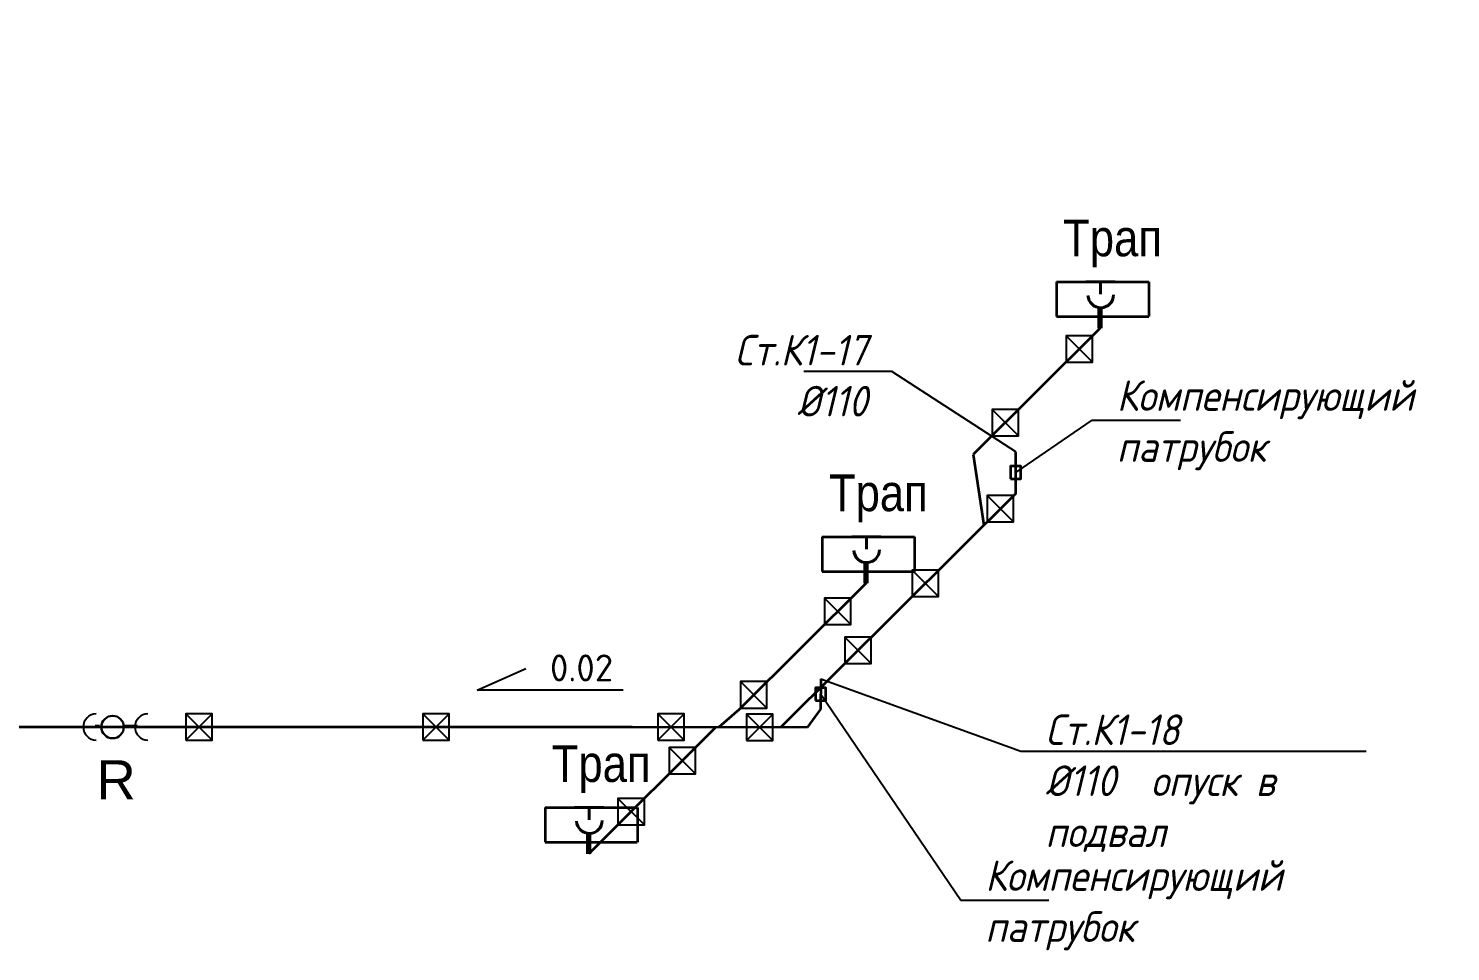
# Model space of a CAD drawing. Header units: millimetres. Extents: x -10178924 to 11692288, y -947381 to 58396.
# Drawn here: x -102690 to -91077, y 24274 to 31817 of the extents above; entities that cross this region are included whole.
import ezdxf
from ezdxf import colors
from ezdxf.entities.mleader import LeaderData, LeaderLine
from ezdxf.math import Vec2, Vec3

# ---------------------------------------------------------------- set-up
doc = ezdxf.new("R2010")
doc.units = ezdxf.units.MM
for name, color, linetype in [('!!!!!площадь', 210, 'Continuous'), ('_надписи канализация', 7, 'Continuous'), ('PDF _PDF _ЗАЛИВКА', 7, 'Continuous'), ('ВК_Выноски', 7, 'Continuous'), ('Текст', 7, 'Continuous')]:
    doc.layers.add(name, color=color, linetype=linetype)
for name, color, linetype, lineweight in [('PDF _Текст', 7, 'Continuous', 5), ('ВК_ К1', 24, 'Continuous', 35), ('К1ку', 244, 'Continuous', 35)]:
    doc.layers.add(name, color=color, linetype=linetype, lineweight=lineweight)
doc.styles.add('GOST 2.304', font='isocpeur.ttf')
doc.styles.add('ISOCPEUR', font='isocpeui.ttf', dxfattribs={"width": 0.9})
doc.styles.add('PDF ArialMT', font='arial.ttf')
doc.styles.add('STANDART2', font='arial.ttf')

# ---------------------------------------------------------------- blocks, each defined once
blk = doc.blocks.new('_None')

msp = doc.modelspace()

# ---------------------------------------------------------------- linework, layer by layer
at = {"color": 3, "lineweight": 40}
for p, q in [((-93916.1, 29745.3), (-94054.3, 29745.3)), ((-94054.3, 29745.3), (-93816.3, 29745.3)), ((-93934.6, 29645.6), (-93934.6, 29745.3)), ((-95828.5, 27662.6, -2956.2), (-95966.7, 27662.6, -2956.2)), ((-95966.7, 27662.6, -2956.2), (-95728.7, 27662.6, -2956.2)), ((-95847, 27562.8, -2956.2), (-95847, 27662.6, -2956.2)), ((-98092.4, 25450, -2956.2), (-98230.6, 25450, -2956.2)), ((-98230.6, 25450, -2956.2), (-97992.5, 25450, -2956.2)), ((-98110.9, 25350.3, -2956.2), (-98110.9, 25450, -2956.2))]:
    msp.add_line(p, q, dxfattribs=at)
at = {"color": 3, "lineweight": 70, "ltscale": 14.285714}
for p, q in [((-93937.2, 29368.5), (-93937.2, 29534.6)), ((-95849.7, 27285.7, -2956.2), (-95849.7, 27451.9, -2956.2)), ((-98113.5, 25073.2, -2956.2), (-98113.5, 25239.3, -2956.2))]:
    msp.add_line(p, q, dxfattribs=at)
for p, q in [((-94215.8, 29306.2), (-94000.2, 29090.7)), ((-94000.2, 29306.2), (-94215.8, 29090.7)), ((-94821.1, 28703.5), (-94605.4, 28488)), ((-94605.4, 28703.5), (-94821.1, 28488)), ((-94861.1, 28000.8, -2956.2), (-94645.5, 27785.3, -2956.2)), ((-94645.5, 28000.8, -2956.2), (-94861.1, 27785.3, -2956.2)), ((-95472.8, 27391.6, -2956.2), (-95257.2, 27176.1, -2956.2)), ((-95257.2, 27391.6, -2956.2), (-95472.8, 27176.1, -2956.2)), ((-96189, 27162.9, -2956.2), (-95973.3, 26947.4, -2956.2)), ((-95973.3, 27162.9, -2956.2), (-96189, 26947.4, -2956.2)), ((-96023.3, 26843.4, -2956.2), (-95807.7, 26627.9, -2956.2)), ((-95807.7, 26843.4, -2956.2), (-96023.3, 26627.9, -2956.2)), ((-99025.2, 26411.2), (-98628.2, 26586.5)), ((-96875, 26479.7, -2956.2), (-96659.4, 26264.2, -2956.2)), ((-96659.4, 26479.7, -2956.2), (-96875, 26264.2, -2956.2)), ((-97834.2, 26411.2), (-99025.2, 26411.2)), ((-101406.2, 26216.6, -2956.2), (-101190.6, 26001.1, -2956.2)), ((-101190.6, 26216.6, -2956.2), (-101406.2, 26001.1, -2956.2)), ((-99469, 26216.6, -2956.2), (-99253.3, 26001.1, -2956.2)), ((-99253.3, 26216.6, -2956.2), (-99469, 26001.1, -2956.2)), ((-97550.6, 26216, -2956.2), (-97335, 26000.5, -2956.2)), ((-97335, 26216, -2956.2), (-97550.6, 26000.5, -2956.2)), ((-96827.2, 26214.6, -2956.2), (-96611.6, 25999.1, -2956.2)), ((-96611.6, 26214.6, -2956.2), (-96827.2, 25999.1, -2956.2)), ((-97457.5, 25941.6, -2956.2), (-97241.9, 25726.1, -2956.2)), ((-97241.9, 25941.6, -2956.2), (-97457.5, 25726.1, -2956.2)), ((-97876.1, 25524.8, -2956.2), (-97660.4, 25309.3, -2956.2)), ((-97660.4, 25524.8, -2956.2), (-97876.1, 25309.3, -2956.2))]:
    msp.add_line(p, q)
for points in [[(-94215.8, 29090.7), (-94000.2, 29090.7), (-94000.2, 29306.2), (-94215.8, 29306.2)], [(-94821.1, 28488), (-94605.4, 28488), (-94605.4, 28703.5), (-94821.1, 28703.5)]]:
    msp.add_lwpolyline(points, close=True)
at = {"elevation": -2956.2}
for points in [[(-94861.1, 27785.3), (-94645.5, 27785.3), (-94645.5, 28000.8), (-94861.1, 28000.8)], [(-95472.8, 27176.1), (-95257.2, 27176.1), (-95257.2, 27391.6), (-95472.8, 27391.6)], [(-96189, 26947.4), (-95973.3, 26947.4), (-95973.3, 27162.9), (-96189, 27162.9)], [(-96023.3, 26627.9), (-95807.7, 26627.9), (-95807.7, 26843.4), (-96023.3, 26843.4)], [(-96875, 26264.2), (-96659.4, 26264.2), (-96659.4, 26479.7), (-96875, 26479.7)], [(-101406.2, 26001.1), (-101190.6, 26001.1), (-101190.6, 26216.6), (-101406.2, 26216.6)], [(-99469, 26001.1), (-99253.3, 26001.1), (-99253.3, 26216.6), (-99469, 26216.6)], [(-97550.6, 26000.5), (-97335, 26000.5), (-97335, 26216), (-97550.6, 26216)], [(-96827.2, 25999.1), (-96611.6, 25999.1), (-96611.6, 26214.6), (-96827.2, 26214.6)], [(-97457.5, 25726.1), (-97241.9, 25726.1), (-97241.9, 25941.6), (-97457.5, 25941.6)], [(-97876.1, 25309.3), (-97660.4, 25309.3), (-97660.4, 25524.8), (-97876.1, 25524.8)]]:
    msp.add_lwpolyline(points, close=True, dxfattribs=at)
at = {"color": 3, "lineweight": 40}
for centre in [(-93933.2, 29639.4), (-95845.6, 27556.6, -2956.2), (-98109.5, 25344, -2956.2)]:
    msp.add_arc(centre, 104.5, 182.57828, 359.91751, dxfattribs=at)
at = {"layer": 'PDF _PDF _ЗАЛИВКА', "lineweight": 50, "elevation": -2956.2}
for points in [[(-102144.2, 26113), (-102111.3, 26113)], [(-101919.2, 26113), (-101798.5, 26113)]]:
    msp.add_lwpolyline(points, dxfattribs=at)
at = {"layer": 'PDF _PDF _ЗАЛИВКА', "lineweight": 30}
msp.add_circle((-102002.9, 26108.9, -2956.2), 91.9, dxfattribs=at)
at = {"layer": 'PDF _PDF _ЗАЛИВКА', "lineweight": 25}
for centre in [(-102134.6, 26108.9, -2956.2), (-101712.1, 26108.9, -2956.2)]:
    msp.add_arc(centre, 108.4, 91.34022, 268.67745, dxfattribs=at)
at = {"layer": 'ВК_ К1'}
for p, q in [((-93937.2, 29368.5), (-94975, 28335.1)), ((-94628.1, 28017.8, -2956.2), (-94628.1, 28357.4, -2956.2)), ((-94975, 28335.1), (-94888.4, 27758.5, -2956.2)), ((-94628.1, 28017.8, -2956.2), (-96547.2, 26106.5, -2956.2)), ((-95849.7, 27285.7, -2956.2), (-96887.4, 26252.3, -2956.2)), ((-96218.9, 26503.1, -2956.2), (-96220.8, 26254.1, -2956.2)), ((-96887.4, 26252.3, -2956.2), (-97053.1, 26107.5, -2956.2)), ((-96220.8, 26254.1, -2956.2), (-96329.8, 26106.1, -2956.2)), ((-97075.8, 26106.6, -2956.2), (-98113.5, 25073.2, -2956.2))]:
    msp.add_line(p, q, dxfattribs=at)
at = {"layer": 'ВК_ К1', "ltscale": 100}
for p, q in [((-97758.9, 26108.9, -2956.2), (-114366.1, 26108.9, -2956.2)), ((-96329.8, 26106.1, -2956.2), (-97758.9, 26108.9, -2956.2))]:
    msp.add_line(p, q, dxfattribs=at)
at = {"layer": 'К1ку', "color": 7, "lineweight": 35, "ltscale": 33.333333}
for p, q in [((-94294.8, 29745.3), (-94294.8, 29463.6)), ((-94294.8, 29745.3), (-93541.7, 29745.3)), ((-93540.9, 29745.3), (-93540.9, 29463.6)), ((-94294.8, 29463.6), (-93541.7, 29463.6)), ((-96207.2, 27662.6, -2956.2), (-96207.2, 27380.9, -2956.2)), ((-96207.2, 27662.6, -2956.2), (-95454.2, 27662.6, -2956.2)), ((-95453.3, 27662.6, -2956.2), (-95453.3, 27380.9, -2956.2)), ((-96207.2, 27380.9, -2956.2), (-95454.2, 27380.9, -2956.2)), ((-98471.1, 25450, -2956.2), (-98471.1, 25168.3, -2956.2)), ((-98471.1, 25450, -2956.2), (-97718, 25450, -2956.2)), ((-97717.2, 25450, -2956.2), (-97717.2, 25168.3, -2956.2)), ((-98471.1, 25168.3, -2956.2), (-97718, 25168.3, -2956.2))]:
    msp.add_line(p, q, dxfattribs=at)
at = {"layer": 'К1ку', "ltscale": 0.1, "elevation": -2956.2}
for points in [[(-94670.5, 28135.9), (-94585.6, 28135.9), (-94585.6, 28239.3), (-94670.5, 28239.3)], [(-96262.3, 26326.9), (-96177.4, 26326.9), (-96177.4, 26430.3), (-96262.3, 26430.3)]]:
    msp.add_lwpolyline(points, close=True, dxfattribs=at)

# ---------------------------------------------------------------- texts
at = {"layer": '!!!!!площадь', "color": 0, "insert": (-98431.7, 26701.9, -2956.2), "char_height": 220, "attachment_point": 1, "style": 'GOST 2.304'}
msp.add_mtext('0.02', dxfattribs=at)
at = {"layer": 'PDF _Текст', "insert": (-102135.7, 25678.2), "char_height": 318.9, "attachment_point": 4, "style": 'PDF ArialMT'}
msp.add_mtext('R', dxfattribs=at)
at = {"layer": 'Текст', "color": 0, "style": 'STANDART2', "width": 0.85}
for p in [(-94240.3, 29955.5), (-96152.8, 27872.7, -2956.2), (-98416.6, 25660.2, -2956.2)]:
    msp.add_text('Трап', height=300, dxfattribs=at).set_placement(p)

# ---------------------------------------------------------------- leaders
at = {"layer": '_надписи канализация', "lineweight": -2}
ml = msp.add_multileader_mtext('Standard', dxfattribs=at)
ml.set_content('\\A1;Приямок{\\Fisocp3|c204; }800{\\fArial|b0|i0|c204|p34;х}800х800(h)\\P{\\fArial|b0|i0|c204|p34;с\\Fisocp3|c204; }насосом дренажным {\\A0;\\H0.91667x;ГНОМ 10-10Г\\A1;\\H1.09091x; \\PN=1,1 кВт \\P (1 раб)\\Fisocp3|c204; \\fISOCPEUR|b0|i0|c204|p34;(закрыть рифленым железом)}', color=256, style='ISOCPEUR')
ml.set_leader_properties(lineweight=13)
ml.set_arrow_properties(name='NONE')
ml.build(insert=Vec2(0, 0))
ml.multileader.update_dxf_attribs({"text_left_attachment_type": 6, "text_right_attachment_type": 6, "dogleg_length": 100, "arrow_head_size": 300, "scale": 100})
ctx = ml.context
ctx.base_point, ctx.scale, ctx.char_height, ctx.arrow_head_size, ctx.landing_gap_size, ctx.plane_origin = Vec3(-127561.8, 31466.1), 100, 250, 300, 0.09, Vec3(-127782.1, 30503.1)
ctx.left_attachment, ctx.right_attachment, ctx.text_align_type = 6, 6, 1
notes = []
notes.append((ctx, [(1, (1, 1, 0), (-122106.9, 31466.1), (-1, 0), 100, [(1, [(-120792.9, 28742.4)], 0, [])])]))
ctx.mtext.insert, ctx.mtext.width, ctx.mtext.alignment, ctx.mtext.flow_direction = Vec3(-125132, 31791.1), 5926.326, 2, 5
ml = msp.add_multileader_mtext('Standard', dxfattribs=at)
ml.set_content('\\A1;Гаситель напора', color=256, style='ISOCPEUR')
ml.set_leader_properties(lineweight=13)
ml.set_arrow_properties(name='NONE')
ml.build(insert=Vec2(0, 0))
ml.multileader.update_dxf_attribs({"text_left_attachment_type": 6, "text_right_attachment_type": 6, "dogleg_length": 100, "arrow_head_size": 300, "scale": 100})
ctx = ml.context
ctx.base_point, ctx.scale, ctx.char_height, ctx.arrow_head_size, ctx.landing_gap_size, ctx.plane_origin = Vec3(-117155.7, 31041.9), 100, 250, 300, 0.09, Vec3(-120246.9, 30078.8)
ctx.left_attachment, ctx.right_attachment, ctx.text_align_type = 6, 6, 1
notes.append((ctx, [(1, (1, 1, 0), (-114571.8, 31041.9), (-1, 0), 100, [(1, [(-113257.8, 28457.5)], 0, [])])]))
ctx.mtext.insert, ctx.mtext.width, ctx.mtext.alignment, ctx.mtext.flow_direction = Vec3(-115996.9, 31366.9), 5926.326, 2, 5
at = {"layer": 'ВК_Выноски'}
ml = msp.add_multileader_mtext('Standard', dxfattribs=at)
ml.set_content('{\\W0.9;Ст.К1-17\\P%%C110 }', color=7, style='ISOCPEUR')
ml.set_leader_properties(color=7, linetype='ByLayer', lineweight=-1)
ml.set_arrow_properties(name='NONE')
ml.build(insert=Vec2(0, 0))
ml.multileader.update_dxf_attribs({"text_left_attachment_type": 6, "text_right_attachment_type": 6, "dogleg_length": 0.36, "arrow_head_size": 300})
ctx = ml.context
ctx.base_point, ctx.char_height, ctx.arrow_head_size, ctx.landing_gap_size, ctx.plane_origin = Vec3(-97164.4, 29013.2, -2956.2), 250, 300, 100, Vec3(-93931.2, -1579.6, -2956.2)
ctx.left_attachment, ctx.right_attachment, ctx.text_align_type = 6, 6, 2
notes.append((ctx, [(1, (1, 1, 0), (-95638.3, 29013.2, -2956.2), (-1, 0), 100.4, [(0, [(-94628.1, 28357.4, -2956.2)], 0, [])])]))
ctx.mtext.insert, ctx.mtext.width, ctx.mtext.alignment, ctx.mtext.flow_direction = Vec3(-95838.7, 29313.2, -2956.2), 513.532, 3, 5
ml = msp.add_multileader_mtext('Standard', dxfattribs=at)
ml.set_content('{\\W0.9;Компенсирующий патрубок}', color=7, style='ISOCPEUR')
ml.set_leader_properties(color=7, linetype='ByLayer', lineweight=-1)
ml.set_arrow_properties(name='NONE')
ml.build(insert=Vec2(0, 0))
ml.multileader.update_dxf_attribs({"text_left_attachment_type": 6, "text_right_attachment_type": 6, "dogleg_length": 0.36, "arrow_head_size": 300})
ctx = ml.context
ctx.base_point, ctx.char_height, ctx.arrow_head_size, ctx.landing_gap_size, ctx.plane_origin = Vec3(-93902, 28617.3, -2956.2), 250, 300, 100, Vec3(-86120.8, 2194.8, -2956.2)
ctx.left_attachment, ctx.right_attachment = 6, 6
notes.append((ctx, [(0, (1, 1, 0), (-94002.4, 28617.3, -2956.2), (1, 0), 100.4, [(0, [(-94628.1, 28187.6, -2956.2)], 0, [])])]))
ctx.mtext.insert, ctx.mtext.width, ctx.mtext.flow_direction = Vec3(-93802, 28942.3, -2956.2), 513.532, 5
ml = msp.add_multileader_mtext('Standard', dxfattribs=at)
ml.set_content('{\\W0.9;Ст.К1-18\\P%%C110  опуск в подвал}', color=7, style='ISOCPEUR')
ml.set_leader_properties(color=7, linetype='ByLayer', lineweight=-1)
ml.set_arrow_properties(name='NONE')
ml.build(insert=Vec2(0, 0))
ml.multileader.update_dxf_attribs({"text_left_attachment_type": 6, "text_right_attachment_type": 6, "dogleg_length": 0.36, "arrow_head_size": 300})
ctx = ml.context
ctx.base_point, ctx.char_height, ctx.arrow_head_size, ctx.landing_gap_size, ctx.plane_origin = Vec3(-94484.6, 25911.6, -2956.2), 250, 300, 100, Vec3(-83944, 476.2, -2956.2)
ctx.left_attachment, ctx.right_attachment = 6, 6
notes.append((ctx, [(0, (1, 1, 0), (-94585, 25911.6, -2956.2), (1, 0), 100.4, [(0, [(-96218.9, 26503.1, -2956.2)], 0, [])])]))
ctx.mtext.insert, ctx.mtext.width, ctx.mtext.flow_direction = Vec3(-94384.6, 26211.6, -2956.2), 2592.798, 5
ml = msp.add_multileader_mtext('Standard', dxfattribs=at)
ml.set_content('{\\W0.9;Компенсирующий патрубок}', color=7, style='ISOCPEUR')
ml.set_leader_properties(color=7, linetype='ByLayer', lineweight=-1)
ml.set_arrow_properties(name='NONE')
ml.build(insert=Vec2(0, 0))
ml.multileader.update_dxf_attribs({"text_left_attachment_type": 6, "text_right_attachment_type": 6, "dogleg_length": 0.36, "arrow_head_size": 300})
ctx = ml.context
ctx.base_point, ctx.char_height, ctx.arrow_head_size, ctx.landing_gap_size, ctx.plane_origin = Vec3(-94975.9, 24694.7, -2956.2), 250, 300, 100, Vec3(-87712.6, 385.8, -2956.2)
ctx.left_attachment, ctx.right_attachment = 6, 6
notes.append((ctx, [(0, (1, 1, 0), (-95076.2, 24694.7, -2956.2), (1, 0), 100.4, [(0, [(-96219.9, 26378.6, -2956.2)], 0, [])])]))
ctx.mtext.insert, ctx.mtext.width, ctx.mtext.flow_direction = Vec3(-94875.9, 25019.7, -2956.2), 513.532, 5
for ctx, leaders in notes:
    for number, flags, end, landing, length, lines in leaders:
        leader = LeaderData()
        leader.index, (leader.has_last_leader_line, leader.has_dogleg_vector, leader.attachment_direction) = number, flags
        leader.last_leader_point, leader.dogleg_vector, leader.dogleg_length = Vec3(end), Vec3(landing), length
        for number, points, colour, breaks in lines:
            line = LeaderLine()
            line.index, line.vertices, line.color, line.breaks = number, Vec3.list(points), colors.encode_raw_color(colour), breaks
            leader.lines.append(line)
        ctx.leaders.append(leader)

doc.saveas('drawing.dxf')
